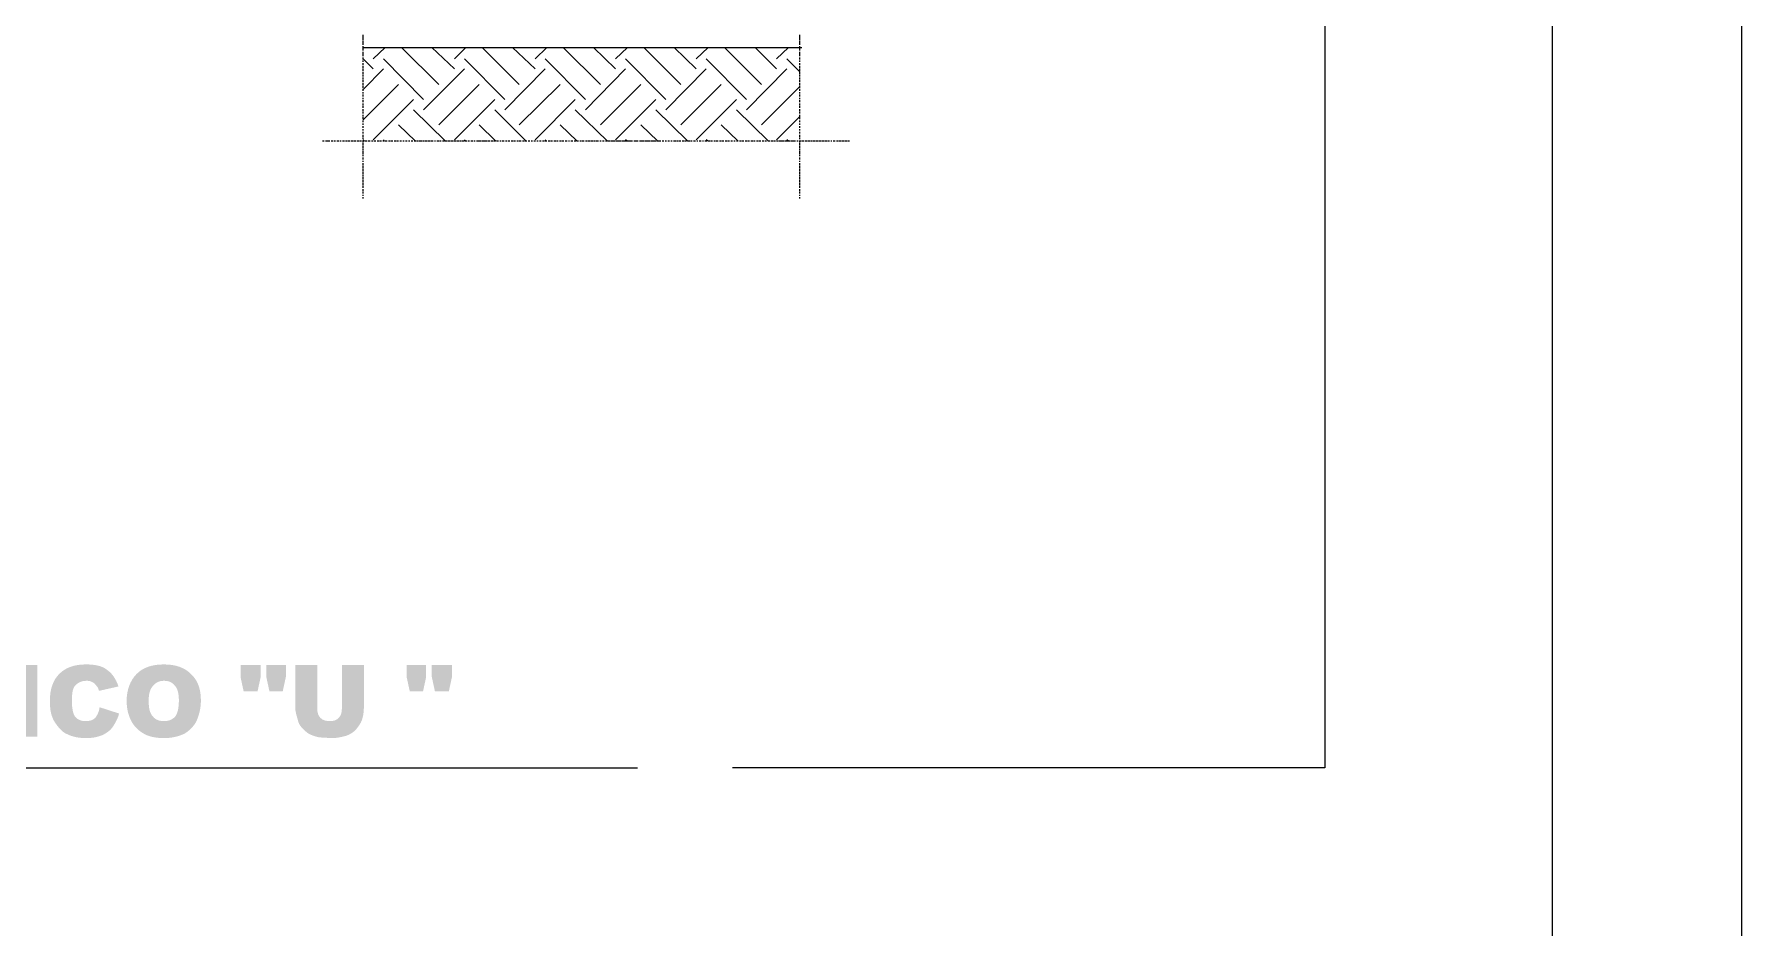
# Model space of a CAD drawing. Header units: millimetres. Extents: x 2928 to 3112, y 1220 to 1280.
# Drawn here: x 3103.07 to 3112.05, y 1268.02 to 1272.71 of the extents above; entities that cross this region are included whole.
import ezdxf
from ezdxf.xclip import XClip

# ---------------------------------------------------------------- set-up
doc = ezdxf.new("R2010")
doc.units = ezdxf.units.MM

# ---------------------------------------------------------------- blocks, each defined once
blk = doc.blocks.new('MF14B49E0')
at = {"color": 7, "linetype": 'Continuous', "lineweight": 9, "true_color": 0x000007}
blk.add_lwpolyline([(840.028, 593.451), (0, 593.451), (0, 0.232), (840.028, 0.232)], close=True, dxfattribs=at)

msp = doc.modelspace()

# ---------------------------------------------------------------- hatches: boundary and pattern name
at = {"true_color": 0x000007}
h = msp.add_hatch(color=7, dxfattribs=at)
edge = h.paths.add_edge_path()
edge.add_line((3099.00508, 1269.39681), (3099.17709, 1269.39681))
edge.add_spline(control_points=[(3099.17709, 1269.39681), (3099.21348, 1269.39681), (3099.23995, 1269.3902), (3099.25979, 1269.38027), (3099.25979, 1269.38027), (3099.27964, 1269.37366), (3099.29949, 1269.36043), (3099.31272, 1269.34058), (3099.31272, 1269.34058), (3099.32595, 1269.32404), (3099.33588, 1269.30419), (3099.34249, 1269.28104), (3099.34249, 1269.28104), (3099.34911, 1269.25788), (3099.35242, 1269.23472), (3099.35242, 1269.20826), (3099.35242, 1269.20826), (3099.35242, 1269.16856), (3099.3458, 1269.13879), (3099.33588, 1269.11564), (3099.33588, 1269.11564), (3099.32926, 1269.09248), (3099.31603, 1269.07594), (3099.29949, 1269.0594), (3099.29949, 1269.0594), (3099.28295, 1269.04617), (3099.26641, 1269.03624), (3099.24656, 1269.02963), (3099.24656, 1269.02963), (3099.22341, 1269.02301), (3099.20025, 1269.01971), (3099.17709, 1269.01971)], knot_values=[0, 0, 0, 0, 0.03125, 0.03125, 0.03125, 0.03125, 0.0625, 0.0625, 0.0625, 0.0625, 0.09375, 0.09375, 0.09375, 0.09375, 0.125, 0.125, 0.125, 0.125, 0.15625, 0.15625, 0.15625, 0.15625, 0.1875, 0.1875, 0.1875, 0.1875, 0.21875, 0.21875, 0.21875, 0.21875, 1, 1, 1, 1], degree=3, periodic=0)
edge.add_line((3099.17709, 1269.01971), (3099.00508, 1269.01971))
edge.add_line((3099.00508, 1269.01971), (3099.00508, 1269.39681))
edge = h.paths.add_edge_path()
edge.add_line((3099.12086, 1269.31081), (3099.12086, 1269.10571))
edge.add_line((3099.12086, 1269.10571), (3099.15063, 1269.10571))
edge.add_spline(control_points=[(3099.15063, 1269.10571), (3099.17379, 1269.10571), (3099.19033, 1269.10902), (3099.20356, 1269.11233), (3099.20356, 1269.11233), (3099.21348, 1269.11894), (3099.2201, 1269.12887), (3099.22671, 1269.1421), (3099.22671, 1269.1421), (3099.23333, 1269.15533), (3099.23333, 1269.17849), (3099.23333, 1269.20826), (3099.23333, 1269.20826), (3099.23333, 1269.24796), (3099.22671, 1269.27442), (3099.21679, 1269.28765), (3099.21679, 1269.28765), (3099.20356, 1269.30419), (3099.1804, 1269.31081), (3099.15063, 1269.31081)], knot_values=[0, 0, 0, 0, 0.05, 0.05, 0.05, 0.05, 0.1, 0.1, 0.1, 0.1, 0.15, 0.15, 0.15, 0.15, 0.2, 0.2, 0.2, 0.2, 1, 1, 1, 1], degree=3, periodic=0)
edge.add_line((3099.15063, 1269.31081), (3099.12086, 1269.31081))
h.paths.add_polyline_path([(3099.41196, 1269.39681), (3099.72291, 1269.39681), (3099.72291, 1269.31411), (3099.52774, 1269.31411), (3099.52774, 1269.25457), (3099.70637, 1269.25457), (3099.70637, 1269.17849), (3099.52774, 1269.17849), (3099.52774, 1269.10571), (3099.72622, 1269.10571), (3099.72622, 1269.01971), (3099.41196, 1269.01971)])
h.paths.add_polyline_path([(3099.76261, 1269.39681), (3100.11656, 1269.39681), (3100.11656, 1269.30419), (3099.99747, 1269.30419), (3099.99747, 1269.01971), (3099.88169, 1269.01971), (3099.88169, 1269.30419), (3099.76261, 1269.30419)])
h.paths.add_polyline_path([(3100.39774, 1269.08256), (3100.26542, 1269.08256), (3100.24888, 1269.01971), (3100.12979, 1269.01971), (3100.27203, 1269.39681), (3100.39774, 1269.39681), (3100.53667, 1269.01971), (3100.41759, 1269.01971)])
h.paths.add_polyline_path([(3100.37458, 1269.16195), (3100.33158, 1269.29758), (3100.29188, 1269.16195)])
h.paths.add_polyline_path([(3100.57637, 1269.39681), (3100.69215, 1269.39681), (3100.69215, 1269.11233), (3100.87078, 1269.11233), (3100.87078, 1269.01971), (3100.57637, 1269.01971)])
h.paths.add_polyline_path([(3100.92371, 1269.39681), (3101.03949, 1269.39681), (3101.03949, 1269.2645), (3101.16519, 1269.2645), (3101.16519, 1269.39681), (3101.28428, 1269.39681), (3101.28428, 1269.01971), (3101.16519, 1269.01971), (3101.16519, 1269.17187), (3101.03949, 1269.17187), (3101.03949, 1269.01971), (3100.92371, 1269.01971)])
h.paths.add_polyline_path([(3101.36036, 1269.39681), (3101.67131, 1269.39681), (3101.67131, 1269.31411), (3101.47614, 1269.31411), (3101.47614, 1269.25457), (3101.65477, 1269.25457), (3101.65477, 1269.17849), (3101.47614, 1269.17849), (3101.47614, 1269.10571), (3101.67462, 1269.10571), (3101.67462, 1269.01971), (3101.36036, 1269.01971)])
edge = h.paths.add_edge_path()
edge.add_line((3101.91279, 1269.39681), (3102.12781, 1269.39681))
edge.add_spline(control_points=[(3102.12781, 1269.39681), (3102.1642, 1269.39681), (3102.19397, 1269.38689), (3102.21051, 1269.36704), (3102.21051, 1269.36704), (3102.23036, 1269.3505), (3102.24028, 1269.32735), (3102.24028, 1269.30088), (3102.24028, 1269.30088), (3102.24028, 1269.28104), (3102.23366, 1269.26119), (3102.22043, 1269.24465), (3102.22043, 1269.24465), (3102.21051, 1269.23472), (3102.19728, 1269.2248), (3102.18074, 1269.22149), (3102.18074, 1269.22149), (3102.2072, 1269.21488), (3102.22705, 1269.20164), (3102.24028, 1269.1851), (3102.24028, 1269.1851), (3102.25351, 1269.17187), (3102.25682, 1269.15202), (3102.25682, 1269.12887), (3102.25682, 1269.12887), (3102.25682, 1269.10902), (3102.25351, 1269.08917), (3102.24359, 1269.07594), (3102.24359, 1269.07594), (3102.23697, 1269.0594), (3102.22374, 1269.04617), (3102.2072, 1269.03955), (3102.2072, 1269.03955), (3102.19728, 1269.03294), (3102.18405, 1269.02963), (3102.1642, 1269.02632), (3102.1642, 1269.02632), (3102.13773, 1269.02301), (3102.12119, 1269.01971), (3102.11127, 1269.01971)], knot_values=[0, 0, 0, 0, 0.025, 0.025, 0.025, 0.025, 0.05, 0.05, 0.05, 0.05, 0.075, 0.075, 0.075, 0.075, 0.1, 0.1, 0.1, 0.1, 0.125, 0.125, 0.125, 0.125, 0.15, 0.15, 0.15, 0.15, 0.175, 0.175, 0.175, 0.175, 0.2, 0.2, 0.2, 0.2, 0.225, 0.225, 0.225, 0.225, 1, 1, 1, 1], degree=3, periodic=0)
edge.add_line((3102.11127, 1269.01971), (3101.91279, 1269.01971))
edge.add_line((3101.91279, 1269.01971), (3101.91279, 1269.39681))
edge = h.paths.add_edge_path()
edge.add_line((3102.02857, 1269.24796), (3102.07819, 1269.24796))
edge.add_spline(control_points=[(3102.07819, 1269.24796), (3102.09804, 1269.24796), (3102.11127, 1269.25126), (3102.11789, 1269.25788), (3102.11789, 1269.25788), (3102.1245, 1269.2645), (3102.12781, 1269.27442), (3102.12781, 1269.28434), (3102.12781, 1269.28434), (3102.12781, 1269.29427), (3102.1245, 1269.30419), (3102.11789, 1269.31081), (3102.11789, 1269.31081), (3102.11127, 1269.31742), (3102.09804, 1269.32073), (3102.0815, 1269.32073)], knot_values=[0, 0, 0, 0, 0.0625, 0.0625, 0.0625, 0.0625, 0.125, 0.125, 0.125, 0.125, 0.1875, 0.1875, 0.1875, 0.1875, 1, 1, 1, 1], degree=3, periodic=0)
edge.add_line((3102.0815, 1269.32073), (3102.02857, 1269.32073))
edge.add_line((3102.02857, 1269.32073), (3102.02857, 1269.24796))
edge = h.paths.add_edge_path()
edge.add_line((3102.02857, 1269.1024), (3102.08811, 1269.1024))
edge.add_spline(control_points=[(3102.08811, 1269.1024), (3102.10796, 1269.1024), (3102.12119, 1269.10571), (3102.13112, 1269.11233), (3102.13112, 1269.11233), (3102.13773, 1269.11894), (3102.14104, 1269.12887), (3102.14104, 1269.13879), (3102.14104, 1269.13879), (3102.14104, 1269.15202), (3102.13773, 1269.15864), (3102.13112, 1269.16856), (3102.13112, 1269.16856), (3102.12119, 1269.17518), (3102.10796, 1269.17849), (3102.08811, 1269.17849)], knot_values=[0, 0, 0, 0, 0.0625, 0.0625, 0.0625, 0.0625, 0.125, 0.125, 0.125, 0.125, 0.1875, 0.1875, 0.1875, 0.1875, 1, 1, 1, 1], degree=3, periodic=0)
edge.add_line((3102.08811, 1269.17849), (3102.02857, 1269.17849))
edge.add_line((3102.02857, 1269.17849), (3102.02857, 1269.1024))
h.paths.add_polyline_path([(3102.54792, 1269.08256), (3102.41891, 1269.08256), (3102.39906, 1269.01971), (3102.27998, 1269.01971), (3102.42222, 1269.39681), (3102.54792, 1269.39681), (3102.69017, 1269.01971), (3102.56777, 1269.01971)])
h.paths.add_polyline_path([(3102.52477, 1269.16195), (3102.48507, 1269.29758), (3102.44207, 1269.16195)])
h.paths.add_polyline_path([(3102.72655, 1269.39681), (3102.83572, 1269.39681), (3102.97465, 1269.18841), (3102.97465, 1269.39681), (3103.08381, 1269.39681), (3103.08381, 1269.01971), (3102.97465, 1269.01971), (3102.83572, 1269.2248), (3102.83572, 1269.01971), (3102.72655, 1269.01971)])
edge = h.paths.add_edge_path()
edge.add_line((3103.4113, 1269.17518), (3103.51385, 1269.1421))
edge.add_spline(control_points=[(3103.51385, 1269.1421), (3103.50724, 1269.11564), (3103.494, 1269.09248), (3103.48077, 1269.07263), (3103.48077, 1269.07263), (3103.46754, 1269.05278), (3103.44769, 1269.03955), (3103.42784, 1269.02963), (3103.42784, 1269.02963), (3103.40469, 1269.01971), (3103.37822, 1269.01309), (3103.34184, 1269.01309), (3103.34184, 1269.01309), (3103.30214, 1269.01309), (3103.26906, 1269.01971), (3103.2426, 1269.03294), (3103.2426, 1269.03294), (3103.21613, 1269.04286), (3103.19629, 1269.06602), (3103.17644, 1269.09579), (3103.17644, 1269.09579), (3103.15659, 1269.12556), (3103.14997, 1269.16195), (3103.14997, 1269.20826), (3103.14997, 1269.20826), (3103.14997, 1269.27111), (3103.16651, 1269.31742), (3103.19959, 1269.3505), (3103.19959, 1269.3505), (3103.23267, 1269.38358), (3103.27899, 1269.40012), (3103.33853, 1269.40012), (3103.33853, 1269.40012), (3103.38484, 1269.40012), (3103.42123, 1269.39351), (3103.44769, 1269.37366), (3103.44769, 1269.37366), (3103.47746, 1269.35381), (3103.49731, 1269.32404), (3103.51054, 1269.28434)], knot_values=[0, 0, 0, 0, 0.025, 0.025, 0.025, 0.025, 0.05, 0.05, 0.05, 0.05, 0.075, 0.075, 0.075, 0.075, 0.1, 0.1, 0.1, 0.1, 0.125, 0.125, 0.125, 0.125, 0.15, 0.15, 0.15, 0.15, 0.175, 0.175, 0.175, 0.175, 0.2, 0.2, 0.2, 0.2, 0.225, 0.225, 0.225, 0.225, 1, 1, 1, 1], degree=3, periodic=0)
edge.add_line((3103.51054, 1269.28434), (3103.408, 1269.26119))
edge.add_spline(control_points=[(3103.408, 1269.26119), (3103.40469, 1269.27442), (3103.40138, 1269.28104), (3103.39476, 1269.28765), (3103.39476, 1269.28765), (3103.38815, 1269.29758), (3103.38153, 1269.30419), (3103.37161, 1269.3075), (3103.37161, 1269.3075), (3103.36168, 1269.31411), (3103.35176, 1269.31411), (3103.34184, 1269.31411), (3103.34184, 1269.31411), (3103.31537, 1269.31411), (3103.29553, 1269.30419), (3103.27899, 1269.28434), (3103.27899, 1269.28434), (3103.26906, 1269.2678), (3103.26575, 1269.24465), (3103.26575, 1269.20826), (3103.26575, 1269.20826), (3103.26575, 1269.16856), (3103.27237, 1269.13879), (3103.28229, 1269.12556), (3103.28229, 1269.12556), (3103.29553, 1269.10902), (3103.31537, 1269.1024), (3103.33522, 1269.1024), (3103.33522, 1269.1024), (3103.35838, 1269.1024), (3103.37492, 1269.10571), (3103.38815, 1269.11894), (3103.38815, 1269.11894), (3103.39807, 1269.13218), (3103.408, 1269.14872), (3103.4113, 1269.17518)], knot_values=[0, 0, 0, 0, 0.0277778, 0.0277778, 0.0277778, 0.0277778, 0.0555556, 0.0555556, 0.0555556, 0.0555556, 0.0833333, 0.0833333, 0.0833333, 0.0833333, 0.1111111, 0.1111111, 0.1111111, 0.1111111, 0.1388889, 0.1388889, 0.1388889, 0.1388889, 0.1666667, 0.1666667, 0.1666667, 0.1666667, 0.1944444, 0.1944444, 0.1944444, 0.1944444, 0.2222222, 0.2222222, 0.2222222, 0.2222222, 1, 1, 1, 1], degree=3, periodic=0)
edge = h.paths.add_edge_path()
edge.add_spline(control_points=[(3103.55355, 1269.20826), (3103.55355, 1269.2678), (3103.5734, 1269.31742), (3103.60648, 1269.3505), (3103.60648, 1269.3505), (3103.63955, 1269.38358), (3103.68587, 1269.40012), (3103.74872, 1269.40012), (3103.74872, 1269.40012), (3103.81157, 1269.40012), (3103.85788, 1269.38358), (3103.89096, 1269.3505), (3103.89096, 1269.3505), (3103.92735, 1269.31742), (3103.94389, 1269.27111), (3103.94389, 1269.21157), (3103.94389, 1269.21157), (3103.94389, 1269.16856), (3103.93396, 1269.13218), (3103.92073, 1269.1024), (3103.92073, 1269.1024), (3103.9075, 1269.07594), (3103.88435, 1269.05278), (3103.85788, 1269.03624), (3103.85788, 1269.03624), (3103.82811, 1269.02301), (3103.79503, 1269.01309), (3103.75203, 1269.01309), (3103.75203, 1269.01309), (3103.70902, 1269.01309), (3103.67594, 1269.01971), (3103.64948, 1269.03294), (3103.64948, 1269.03294), (3103.61971, 1269.04948), (3103.59655, 1269.06932), (3103.58001, 1269.0991), (3103.58001, 1269.0991), (3103.56347, 1269.12887), (3103.55355, 1269.16526), (3103.55355, 1269.20826)], knot_values=[0, 0, 0, 0, 0.025, 0.025, 0.025, 0.025, 0.05, 0.05, 0.05, 0.05, 0.075, 0.075, 0.075, 0.075, 0.1, 0.1, 0.1, 0.1, 0.125, 0.125, 0.125, 0.125, 0.15, 0.15, 0.15, 0.15, 0.175, 0.175, 0.175, 0.175, 0.2, 0.2, 0.2, 0.2, 0.225, 0.225, 0.225, 0.225, 1, 1, 1, 1], degree=3, periodic=0)
edge = h.paths.add_edge_path()
edge.add_spline(control_points=[(3103.66933, 1269.20826), (3103.66933, 1269.16856), (3103.67594, 1269.1421), (3103.69248, 1269.12556), (3103.69248, 1269.12556), (3103.70571, 1269.10902), (3103.72556, 1269.1024), (3103.74872, 1269.1024), (3103.74872, 1269.1024), (3103.77518, 1269.1024), (3103.79172, 1269.10902), (3103.80826, 1269.12556), (3103.80826, 1269.12556), (3103.82149, 1269.1421), (3103.82811, 1269.17187), (3103.82811, 1269.21157), (3103.82811, 1269.21157), (3103.82811, 1269.24796), (3103.82149, 1269.27442), (3103.80495, 1269.29096), (3103.80495, 1269.29096), (3103.79172, 1269.3075), (3103.77187, 1269.31411), (3103.74872, 1269.31411), (3103.74872, 1269.31411), (3103.72556, 1269.31411), (3103.70571, 1269.30419), (3103.69248, 1269.28765), (3103.69248, 1269.28765), (3103.67594, 1269.27111), (3103.66933, 1269.24465), (3103.66933, 1269.20826)], knot_values=[0, 0, 0, 0, 0.03125, 0.03125, 0.03125, 0.03125, 0.0625, 0.0625, 0.0625, 0.0625, 0.09375, 0.09375, 0.09375, 0.09375, 0.125, 0.125, 0.125, 0.125, 0.15625, 0.15625, 0.15625, 0.15625, 0.1875, 0.1875, 0.1875, 0.1875, 0.21875, 0.21875, 0.21875, 0.21875, 1, 1, 1, 1], degree=3, periodic=0)
h.paths.add_polyline_path([(3104.15229, 1269.39681), (3104.25815, 1269.39681), (3104.25815, 1269.33396), (3104.24161, 1269.25788), (3104.16883, 1269.25788), (3104.15229, 1269.33396)])
h.paths.add_polyline_path([(3104.28792, 1269.39681), (3104.39047, 1269.39681), (3104.39047, 1269.33396), (3104.37393, 1269.25788), (3104.30446, 1269.25788), (3104.28792, 1269.33396)])
edge = h.paths.add_edge_path()
edge.add_line((3104.68488, 1269.39681), (3104.80065, 1269.39681))
edge.add_line((3104.80065, 1269.39681), (3104.80065, 1269.17187))
edge.add_spline(control_points=[(3104.80065, 1269.17187), (3104.80065, 1269.14872), (3104.79735, 1269.12887), (3104.79073, 1269.10902), (3104.79073, 1269.10902), (3104.78411, 1269.08917), (3104.77088, 1269.07263), (3104.75765, 1269.05609), (3104.75765, 1269.05609), (3104.74442, 1269.04286), (3104.72788, 1269.03294), (3104.71134, 1269.02632), (3104.71134, 1269.02632), (3104.68818, 1269.01971), (3104.66172, 1269.01309), (3104.63195, 1269.01309), (3104.63195, 1269.01309), (3104.6121, 1269.01309), (3104.59225, 1269.0164), (3104.5691, 1269.0164), (3104.5691, 1269.0164), (3104.54925, 1269.01971), (3104.53271, 1269.02632), (3104.51617, 1269.03294), (3104.51617, 1269.03294), (3104.50294, 1269.03955), (3104.4897, 1269.05278), (3104.47647, 1269.06602), (3104.47647, 1269.06602), (3104.46324, 1269.07925), (3104.45663, 1269.09248), (3104.45332, 1269.10902), (3104.45332, 1269.10902), (3104.4467, 1269.13218), (3104.44009, 1269.15202), (3104.44009, 1269.17187)], knot_values=[0, 0, 0, 0, 0.0277778, 0.0277778, 0.0277778, 0.0277778, 0.0555556, 0.0555556, 0.0555556, 0.0555556, 0.0833333, 0.0833333, 0.0833333, 0.0833333, 0.1111111, 0.1111111, 0.1111111, 0.1111111, 0.1388889, 0.1388889, 0.1388889, 0.1388889, 0.1666667, 0.1666667, 0.1666667, 0.1666667, 0.1944444, 0.1944444, 0.1944444, 0.1944444, 0.2222222, 0.2222222, 0.2222222, 0.2222222, 1, 1, 1, 1], degree=3, periodic=0)
edge.add_line((3104.44009, 1269.17187), (3104.44009, 1269.39681))
edge.add_line((3104.44009, 1269.39681), (3104.55586, 1269.39681))
edge.add_line((3104.55586, 1269.39681), (3104.55586, 1269.16526))
edge.add_spline(control_points=[(3104.55586, 1269.16526), (3104.55586, 1269.14541), (3104.56248, 1269.12887), (3104.5724, 1269.11894), (3104.5724, 1269.11894), (3104.58564, 1269.10571), (3104.60218, 1269.1024), (3104.62202, 1269.1024), (3104.62202, 1269.1024), (3104.64187, 1269.1024), (3104.6551, 1269.10571), (3104.66834, 1269.11894), (3104.66834, 1269.11894), (3104.67826, 1269.12887), (3104.68488, 1269.14541), (3104.68488, 1269.16526)], knot_values=[0, 0, 0, 0, 0.0625, 0.0625, 0.0625, 0.0625, 0.125, 0.125, 0.125, 0.125, 0.1875, 0.1875, 0.1875, 0.1875, 1, 1, 1, 1], degree=3, periodic=0)
edge.add_line((3104.68488, 1269.16526), (3104.68488, 1269.39681))
h.paths.add_polyline_path([(3105.0256, 1269.39681), (3105.12814, 1269.39681), (3105.12814, 1269.33396), (3105.1116, 1269.25788), (3105.04214, 1269.25788), (3105.0256, 1269.33396)])
h.paths.add_polyline_path([(3105.15792, 1269.39681), (3105.26377, 1269.39681), (3105.26377, 1269.33396), (3105.24723, 1269.25788), (3105.17446, 1269.25788), (3105.15792, 1269.33396)])

# ---------------------------------------------------------------- linework, layer by layer
at = {"color": 7, "linetype": 'Continuous', "lineweight": 9, "true_color": 0x000007}
msp.add_lwpolyline([(3111.04942, 1279.22812), (3030.52665, 1279.22812), (3030.52665, 1221.89096), (3111.04942, 1221.89096)], close=True, dxfattribs=at)
for points in [[(3096.2363, 1268.85761), (3095.09836, 1268.85761), (3095.09836, 1278.52352), (3109.85194, 1278.52352), (3109.85194, 1268.85761), (3106.73913, 1268.85761)], [(3104.79735, 1272.64194), (3107.10301, 1272.64194), (3107.10301, 1272.64194)], [(3098.6809, 1268.85761), (3106.23962, 1268.85761), (3106.23962, 1268.85761)]]:
    msp.add_lwpolyline(points, dxfattribs=at)
at = {"color": 252, "linetype": 'Continuous', "lineweight": 5, "true_color": 0x989898}
for points in [[(3104.79735, 1272.69818), (3104.79735, 1272.7081), (3104.79735, 1272.7081)], [(3107.09308, 1272.69818), (3107.09308, 1272.7081), (3107.09308, 1272.7081)], [(3104.79735, 1272.68164), (3104.79735, 1272.69487), (3104.79735, 1272.69487)], [(3104.79735, 1272.6684), (3104.79735, 1272.67833), (3104.79735, 1272.67833)], [(3104.79735, 1272.65517), (3104.79735, 1272.6651), (3104.79735, 1272.6651)], [(3104.79735, 1272.63863), (3104.79735, 1272.64856), (3104.79735, 1272.64856)], [(3104.79735, 1272.6254), (3104.79735, 1272.63532), (3104.79735, 1272.63532)], [(3104.79735, 1272.60886), (3104.79735, 1272.61878), (3104.79735, 1272.61878)], [(3107.09308, 1272.68164), (3107.09308, 1272.69487), (3107.09308, 1272.69487)], [(3107.09308, 1272.6684), (3107.09308, 1272.67833), (3107.09308, 1272.67833)], [(3107.09308, 1272.65517), (3107.09308, 1272.6651), (3107.09308, 1272.6651)], [(3107.09308, 1272.63863), (3107.09308, 1272.64856), (3107.09308, 1272.64856)], [(3107.09308, 1272.6254), (3107.09308, 1272.63532), (3107.09308, 1272.63532)], [(3107.09308, 1272.60886), (3107.09308, 1272.61878), (3107.09308, 1272.61878)], [(3104.79735, 1272.59563), (3104.79735, 1272.60555), (3104.79735, 1272.60555)], [(3104.79735, 1272.57909), (3104.79735, 1272.58901), (3104.79735, 1272.58901)], [(3104.79735, 1272.56586), (3104.79735, 1272.57247), (3104.79735, 1272.57247)], [(3104.79735, 1272.54932), (3104.79735, 1272.55924), (3104.79735, 1272.55924)], [(3104.79735, 1272.53278), (3104.79735, 1272.5427), (3104.79735, 1272.5427)], [(3104.79735, 1272.51954), (3104.79735, 1272.52947), (3104.79735, 1272.52947)], [(3107.09308, 1272.59563), (3107.09308, 1272.60555), (3107.09308, 1272.60555)], [(3107.09308, 1272.57909), (3107.09308, 1272.58901), (3107.09308, 1272.58901)], [(3107.09308, 1272.56586), (3107.09308, 1272.57247), (3107.09308, 1272.57247)], [(3107.09308, 1272.54932), (3107.09308, 1272.55924), (3107.09308, 1272.55924)], [(3107.09308, 1272.53278), (3107.09308, 1272.5427), (3107.09308, 1272.5427)], [(3107.09308, 1272.51954), (3107.09308, 1272.52947), (3107.09308, 1272.52947)], [(3104.79735, 1272.503), (3104.79735, 1272.51293), (3104.79735, 1272.51293)], [(3104.79735, 1272.48977), (3104.79735, 1272.4997), (3104.79735, 1272.4997)], [(3104.79735, 1272.47323), (3104.79735, 1272.48316), (3104.79735, 1272.48316)], [(3104.79735, 1272.46), (3104.79735, 1272.46992), (3104.79735, 1272.46992)], [(3104.79735, 1272.44346), (3104.79735, 1272.45338), (3104.79735, 1272.45338)], [(3104.79735, 1272.43023), (3104.79735, 1272.44015), (3104.79735, 1272.44015)], [(3107.09308, 1272.503), (3107.09308, 1272.51293), (3107.09308, 1272.51293)], [(3107.09308, 1272.48977), (3107.09308, 1272.4997), (3107.09308, 1272.4997)], [(3107.09308, 1272.47323), (3107.09308, 1272.48316), (3107.09308, 1272.48316)], [(3107.09308, 1272.46), (3107.09308, 1272.46992), (3107.09308, 1272.46992)], [(3107.09308, 1272.44346), (3107.09308, 1272.45338), (3107.09308, 1272.45338)], [(3107.09308, 1272.43023), (3107.09308, 1272.44015), (3107.09308, 1272.44015)], [(3104.79735, 1272.41369), (3104.79735, 1272.42361), (3104.79735, 1272.42361)], [(3104.79735, 1272.40046), (3104.79735, 1272.40707), (3104.79735, 1272.40707)], [(3104.79735, 1272.38392), (3104.79735, 1272.39384), (3104.79735, 1272.39384)], [(3104.79735, 1272.37069), (3104.79735, 1272.3773), (3104.79735, 1272.3773)], [(3104.79735, 1272.35415), (3104.79735, 1272.36407), (3104.79735, 1272.36407)], [(3104.79735, 1272.33761), (3104.79735, 1272.34753), (3104.79735, 1272.34753)], [(3107.09308, 1272.41369), (3107.09308, 1272.42361), (3107.09308, 1272.42361)], [(3107.09308, 1272.40046), (3107.09308, 1272.40707), (3107.09308, 1272.40707)], [(3107.09308, 1272.38392), (3107.09308, 1272.39384), (3107.09308, 1272.39384)], [(3107.09308, 1272.37069), (3107.09308, 1272.3773), (3107.09308, 1272.3773)], [(3107.09308, 1272.35415), (3107.09308, 1272.36407), (3107.09308, 1272.36407)], [(3107.09308, 1272.33761), (3107.09308, 1272.34753), (3107.09308, 1272.34753)], [(3104.79735, 1272.32437), (3104.79735, 1272.3343), (3104.79735, 1272.3343)], [(3104.79735, 1272.30783), (3104.79735, 1272.31776), (3104.79735, 1272.31776)], [(3104.79735, 1272.2946), (3104.79735, 1272.30453), (3104.79735, 1272.30453)], [(3104.79735, 1272.27806), (3104.79735, 1272.28799), (3104.79735, 1272.28799)], [(3104.79735, 1272.26483), (3104.79735, 1272.27475), (3104.79735, 1272.27475)], [(3104.79735, 1272.24829), (3104.79735, 1272.25821), (3104.79735, 1272.25821)], [(3107.09308, 1272.32437), (3107.09308, 1272.3343), (3107.09308, 1272.3343)], [(3107.09308, 1272.30783), (3107.09308, 1272.31776), (3107.09308, 1272.31776)], [(3107.09308, 1272.2946), (3107.09308, 1272.30453), (3107.09308, 1272.30453)], [(3107.09308, 1272.27806), (3107.09308, 1272.28799), (3107.09308, 1272.28799)], [(3107.09308, 1272.26483), (3107.09308, 1272.27475), (3107.09308, 1272.27475)], [(3107.09308, 1272.24829), (3107.09308, 1272.25821), (3107.09308, 1272.25821)], [(3104.79735, 1272.23506), (3104.79735, 1272.24167), (3104.79735, 1272.24167)], [(3104.79735, 1272.21852), (3104.79735, 1272.22844), (3104.79735, 1272.22844)], [(3104.79735, 1272.20529), (3104.79735, 1272.2119), (3104.79735, 1272.2119)], [(3104.79735, 1272.18875), (3104.79735, 1272.19867), (3104.79735, 1272.19867)], [(3104.79735, 1272.17221), (3104.79735, 1272.18213), (3104.79735, 1272.18213)], [(3104.79735, 1272.15897), (3104.79735, 1272.1689), (3104.79735, 1272.1689)], [(3107.09308, 1272.23506), (3107.09308, 1272.24167), (3107.09308, 1272.24167)], [(3107.09308, 1272.21852), (3107.09308, 1272.22844), (3107.09308, 1272.22844)], [(3107.09308, 1272.20529), (3107.09308, 1272.2119), (3107.09308, 1272.2119)], [(3107.09308, 1272.18875), (3107.09308, 1272.19867), (3107.09308, 1272.19867)], [(3107.09308, 1272.17221), (3107.09308, 1272.18213), (3107.09308, 1272.18213)], [(3107.09308, 1272.15897), (3107.09308, 1272.1689), (3107.09308, 1272.1689)], [(3104.59225, 1272.14905), (3104.58233, 1272.14905), (3104.58233, 1272.14905)], [(3104.60879, 1272.14905), (3104.59887, 1272.14905), (3104.59887, 1272.14905)], [(3104.62202, 1272.14905), (3104.6121, 1272.14905), (3104.6121, 1272.14905)], [(3104.63856, 1272.14905), (3104.62864, 1272.14905), (3104.62864, 1272.14905)], [(3104.6518, 1272.14905), (3104.64518, 1272.14905), (3104.64518, 1272.14905)], [(3104.66834, 1272.14905), (3104.65841, 1272.14905), (3104.65841, 1272.14905)], [(3104.68157, 1272.14905), (3104.67495, 1272.14905), (3104.67495, 1272.14905)], [(3104.69811, 1272.14905), (3104.68818, 1272.14905), (3104.68818, 1272.14905)], [(3104.71465, 1272.14905), (3104.70472, 1272.14905), (3104.70472, 1272.14905)], [(3104.72788, 1272.14905), (3104.71796, 1272.14905), (3104.71796, 1272.14905)], [(3104.74442, 1272.14905), (3104.7345, 1272.14905), (3104.7345, 1272.14905)], [(3104.75765, 1272.14905), (3104.74773, 1272.14905), (3104.74773, 1272.14905)], [(3104.77419, 1272.14905), (3104.76427, 1272.14905), (3104.76427, 1272.14905)], [(3104.78742, 1272.14905), (3104.7775, 1272.14905), (3104.7775, 1272.14905)], [(3104.80396, 1272.14905), (3104.79404, 1272.14905), (3104.79404, 1272.14905)], [(3104.79735, 1272.14244), (3104.79735, 1272.15236), (3104.79735, 1272.15236)], [(3104.79735, 1272.1292), (3104.79735, 1272.13913), (3104.79735, 1272.13913)], [(3104.79735, 1272.11266), (3104.79735, 1272.1259), (3104.79735, 1272.1259)], [(3104.79735, 1272.09943), (3104.79735, 1272.10936), (3104.79735, 1272.10936)], [(3104.79735, 1272.08289), (3104.79735, 1272.09612), (3104.79735, 1272.09612)], [(3104.79735, 1272.06966), (3104.79735, 1272.07958), (3104.79735, 1272.07958)], [(3104.81719, 1272.14905), (3104.80727, 1272.14905), (3104.80727, 1272.14905)], [(3104.83373, 1272.14905), (3104.82381, 1272.14905), (3104.82381, 1272.14905)], [(3104.84697, 1272.14905), (3104.84035, 1272.14905), (3104.84035, 1272.14905)], [(3104.86351, 1272.14905), (3104.85358, 1272.14905), (3104.85358, 1272.14905)], [(3104.88005, 1272.14905), (3104.87012, 1272.14905), (3104.87012, 1272.14905)], [(3104.89328, 1272.14905), (3104.88335, 1272.14905), (3104.88335, 1272.14905)], [(3104.90982, 1272.14905), (3104.89989, 1272.14905), (3104.89989, 1272.14905)], [(3104.92305, 1272.14905), (3104.91313, 1272.14905), (3104.91313, 1272.14905)], [(3104.93959, 1272.14905), (3104.92967, 1272.14905), (3104.92967, 1272.14905)], [(3104.95282, 1272.14905), (3104.9429, 1272.14905), (3104.9429, 1272.14905)], [(3104.96936, 1272.14905), (3104.95944, 1272.14905), (3104.95944, 1272.14905)], [(3104.98259, 1272.14905), (3104.97267, 1272.14905), (3104.97267, 1272.14905)], [(3104.99913, 1272.14905), (3104.98921, 1272.14905), (3104.98921, 1272.14905)], [(3105.01237, 1272.14905), (3105.00575, 1272.14905), (3105.00575, 1272.14905)], [(3105.02891, 1272.14905), (3105.01898, 1272.14905), (3105.01898, 1272.14905)], [(3105.04214, 1272.14905), (3105.03552, 1272.14905), (3105.03552, 1272.14905)], [(3105.05868, 1272.14905), (3105.04875, 1272.14905), (3105.04875, 1272.14905)], [(3105.07522, 1272.14905), (3105.06529, 1272.14905), (3105.06529, 1272.14905)], [(3105.08845, 1272.14905), (3105.07852, 1272.14905), (3105.07852, 1272.14905)], [(3105.10499, 1272.14905), (3105.09176, 1272.14905), (3105.09176, 1272.14905)], [(3105.11822, 1272.14905), (3105.1083, 1272.14905), (3105.1083, 1272.14905)], [(3105.13476, 1272.14905), (3105.12153, 1272.14905), (3105.12153, 1272.14905)], [(3105.14799, 1272.14905), (3105.13807, 1272.14905), (3105.13807, 1272.14905)], [(3105.16453, 1272.14905), (3105.1513, 1272.14905), (3105.1513, 1272.14905)], [(3105.17776, 1272.14905), (3105.17115, 1272.14905), (3105.17115, 1272.14905)], [(3105.1943, 1272.14905), (3105.18438, 1272.14905), (3105.18438, 1272.14905)], [(3105.20754, 1272.14905), (3105.19761, 1272.14905), (3105.19761, 1272.14905)], [(3105.22408, 1272.14905), (3105.21415, 1272.14905), (3105.21415, 1272.14905)], [(3105.24062, 1272.14905), (3105.22738, 1272.14905), (3105.22738, 1272.14905)], [(3105.25385, 1272.14905), (3105.24392, 1272.14905), (3105.24392, 1272.14905)], [(3105.27039, 1272.14905), (3105.25716, 1272.14905), (3105.25716, 1272.14905)], [(3105.28362, 1272.14905), (3105.2737, 1272.14905), (3105.2737, 1272.14905)], [(3105.30016, 1272.14905), (3105.28693, 1272.14905), (3105.28693, 1272.14905)], [(3105.31339, 1272.14905), (3105.30347, 1272.14905), (3105.30347, 1272.14905)], [(3105.32993, 1272.14905), (3105.3167, 1272.14905), (3105.3167, 1272.14905)], [(3105.34316, 1272.14905), (3105.33324, 1272.14905), (3105.33324, 1272.14905)], [(3105.35639, 1272.14905), (3105.34978, 1272.14905), (3105.34978, 1272.14905)], [(3105.37293, 1272.14905), (3105.36301, 1272.14905), (3105.36301, 1272.14905)], [(3105.38617, 1272.14905), (3105.37955, 1272.14905), (3105.37955, 1272.14905)], [(3105.40601, 1272.14905), (3105.39278, 1272.14905), (3105.39278, 1272.14905)], [(3105.41925, 1272.14905), (3105.40932, 1272.14905), (3105.40932, 1272.14905)], [(3105.43579, 1272.14905), (3105.42255, 1272.14905), (3105.42255, 1272.14905)], [(3105.44902, 1272.14905), (3105.43909, 1272.14905), (3105.43909, 1272.14905)], [(3105.46225, 1272.14905), (3105.45233, 1272.14905), (3105.45233, 1272.14905)], [(3105.47879, 1272.14905), (3105.46887, 1272.14905), (3105.46887, 1272.14905)], [(3105.49202, 1272.14905), (3105.4821, 1272.14905), (3105.4821, 1272.14905)], [(3105.50856, 1272.14905), (3105.49864, 1272.14905), (3105.49864, 1272.14905)], [(3105.52179, 1272.14905), (3105.51518, 1272.14905), (3105.51518, 1272.14905)], [(3105.53833, 1272.14905), (3105.52841, 1272.14905), (3105.52841, 1272.14905)], [(3105.55157, 1272.14905), (3105.54495, 1272.14905), (3105.54495, 1272.14905)], [(3105.56811, 1272.14905), (3105.55818, 1272.14905), (3105.55818, 1272.14905)], [(3105.58465, 1272.14905), (3105.57472, 1272.14905), (3105.57472, 1272.14905)], [(3105.59788, 1272.14905), (3105.58795, 1272.14905), (3105.58795, 1272.14905)], [(3105.61442, 1272.14905), (3105.60449, 1272.14905), (3105.60449, 1272.14905)], [(3105.62765, 1272.14905), (3105.61772, 1272.14905), (3105.61772, 1272.14905)], [(3105.64419, 1272.14905), (3105.63426, 1272.14905), (3105.63426, 1272.14905)], [(3105.65742, 1272.14905), (3105.6475, 1272.14905), (3105.6475, 1272.14905)], [(3105.67396, 1272.14905), (3105.66404, 1272.14905), (3105.66404, 1272.14905)], [(3105.68719, 1272.14905), (3105.68058, 1272.14905), (3105.68058, 1272.14905)], [(3105.70373, 1272.14905), (3105.69381, 1272.14905), (3105.69381, 1272.14905)], [(3105.71696, 1272.14905), (3105.71035, 1272.14905), (3105.71035, 1272.14905)], [(3105.7335, 1272.14905), (3105.72358, 1272.14905), (3105.72358, 1272.14905)], [(3105.75004, 1272.14905), (3105.74012, 1272.14905), (3105.74012, 1272.14905)], [(3105.76328, 1272.14905), (3105.75335, 1272.14905), (3105.75335, 1272.14905)], [(3105.77982, 1272.14905), (3105.76989, 1272.14905), (3105.76989, 1272.14905)], [(3105.79305, 1272.14905), (3105.78312, 1272.14905), (3105.78312, 1272.14905)], [(3105.80959, 1272.14905), (3105.79966, 1272.14905), (3105.79966, 1272.14905)], [(3105.82282, 1272.14905), (3105.8129, 1272.14905), (3105.8129, 1272.14905)], [(3105.83936, 1272.14905), (3105.82944, 1272.14905), (3105.82944, 1272.14905)], [(3105.85259, 1272.14905), (3105.84267, 1272.14905), (3105.84267, 1272.14905)], [(3105.86913, 1272.14905), (3105.85921, 1272.14905), (3105.85921, 1272.14905)], [(3105.88236, 1272.14905), (3105.87575, 1272.14905), (3105.87575, 1272.14905)], [(3105.8989, 1272.14905), (3105.88898, 1272.14905), (3105.88898, 1272.14905)], [(3105.91544, 1272.14905), (3105.90552, 1272.14905), (3105.90552, 1272.14905)], [(3105.92867, 1272.14905), (3105.91875, 1272.14905), (3105.91875, 1272.14905)], [(3105.94521, 1272.14905), (3105.93529, 1272.14905), (3105.93529, 1272.14905)], [(3105.95845, 1272.14905), (3105.94852, 1272.14905), (3105.94852, 1272.14905)], [(3105.97499, 1272.14905), (3105.96506, 1272.14905), (3105.96506, 1272.14905)], [(3105.98822, 1272.14905), (3105.97829, 1272.14905), (3105.97829, 1272.14905)], [(3106.00476, 1272.14905), (3105.99153, 1272.14905), (3105.99153, 1272.14905)], [(3106.01799, 1272.14905), (3106.00807, 1272.14905), (3106.00807, 1272.14905)], [(3106.03453, 1272.14905), (3106.0213, 1272.14905), (3106.0213, 1272.14905)], [(3106.04776, 1272.14905), (3106.04115, 1272.14905), (3106.04115, 1272.14905)], [(3106.0643, 1272.14905), (3106.05438, 1272.14905), (3106.05438, 1272.14905)], [(3106.07753, 1272.14905), (3106.07092, 1272.14905), (3106.07092, 1272.14905)], [(3106.09407, 1272.14905), (3106.08415, 1272.14905), (3106.08415, 1272.14905)], [(3106.11061, 1272.14905), (3106.09738, 1272.14905), (3106.09738, 1272.14905)], [(3106.12385, 1272.14905), (3106.11392, 1272.14905), (3106.11392, 1272.14905)], [(3106.14039, 1272.14905), (3106.12715, 1272.14905), (3106.12715, 1272.14905)], [(3106.15362, 1272.14905), (3106.14369, 1272.14905), (3106.14369, 1272.14905)], [(3106.17016, 1272.14905), (3106.15693, 1272.14905), (3106.15693, 1272.14905)], [(3106.18339, 1272.14905), (3106.17346, 1272.14905), (3106.17346, 1272.14905)], [(3106.19993, 1272.14905), (3106.1867, 1272.14905), (3106.1867, 1272.14905)], [(3106.21316, 1272.14905), (3106.20324, 1272.14905), (3106.20324, 1272.14905)], [(3106.2297, 1272.14905), (3106.21978, 1272.14905), (3106.21978, 1272.14905)], [(3106.24293, 1272.14905), (3106.23301, 1272.14905), (3106.23301, 1272.14905)], [(3106.25947, 1272.14905), (3106.24955, 1272.14905), (3106.24955, 1272.14905)], [(3106.27601, 1272.14905), (3106.26278, 1272.14905), (3106.26278, 1272.14905)], [(3106.28924, 1272.14905), (3106.27932, 1272.14905), (3106.27932, 1272.14905)], [(3106.30578, 1272.14905), (3106.29255, 1272.14905), (3106.29255, 1272.14905)], [(3106.31902, 1272.14905), (3106.30909, 1272.14905), (3106.30909, 1272.14905)], [(3106.33556, 1272.14905), (3106.32232, 1272.14905), (3106.32232, 1272.14905)], [(3106.34879, 1272.14905), (3106.33886, 1272.14905), (3106.33886, 1272.14905)], [(3106.36202, 1272.14905), (3106.3521, 1272.14905), (3106.3521, 1272.14905)], [(3106.37856, 1272.14905), (3106.36864, 1272.14905), (3106.36864, 1272.14905)], [(3106.39179, 1272.14905), (3106.38518, 1272.14905), (3106.38518, 1272.14905)], [(3106.40833, 1272.14905), (3106.39841, 1272.14905), (3106.39841, 1272.14905)], [(3106.42156, 1272.14905), (3106.41495, 1272.14905), (3106.41495, 1272.14905)], [(3106.44141, 1272.14905), (3106.42818, 1272.14905), (3106.42818, 1272.14905)], [(3106.45464, 1272.14905), (3106.44472, 1272.14905), (3106.44472, 1272.14905)], [(3106.46787, 1272.14905), (3106.45795, 1272.14905), (3106.45795, 1272.14905)], [(3106.48441, 1272.14905), (3106.47449, 1272.14905), (3106.47449, 1272.14905)], [(3106.49765, 1272.14905), (3106.48772, 1272.14905), (3106.48772, 1272.14905)], [(3106.51419, 1272.14905), (3106.50426, 1272.14905), (3106.50426, 1272.14905)], [(3106.52742, 1272.14905), (3106.51749, 1272.14905), (3106.51749, 1272.14905)], [(3106.54396, 1272.14905), (3106.53403, 1272.14905), (3106.53403, 1272.14905)], [(3106.55719, 1272.14905), (3106.55057, 1272.14905), (3106.55057, 1272.14905)], [(3106.57373, 1272.14905), (3106.56381, 1272.14905), (3106.56381, 1272.14905)], [(3106.58696, 1272.14905), (3106.58035, 1272.14905), (3106.58035, 1272.14905)], [(3106.6035, 1272.14905), (3106.59358, 1272.14905), (3106.59358, 1272.14905)], [(3106.62004, 1272.14905), (3106.61012, 1272.14905), (3106.61012, 1272.14905)], [(3106.63327, 1272.14905), (3106.62335, 1272.14905), (3106.62335, 1272.14905)], [(3106.64981, 1272.14905), (3106.63989, 1272.14905), (3106.63989, 1272.14905)], [(3106.66305, 1272.14905), (3106.65312, 1272.14905), (3106.65312, 1272.14905)], [(3106.67959, 1272.14905), (3106.66966, 1272.14905), (3106.66966, 1272.14905)], [(3106.69282, 1272.14905), (3106.68289, 1272.14905), (3106.68289, 1272.14905)], [(3106.70936, 1272.14905), (3106.69943, 1272.14905), (3106.69943, 1272.14905)], [(3106.72259, 1272.14905), (3106.71267, 1272.14905), (3106.71267, 1272.14905)], [(3106.73913, 1272.14905), (3106.72921, 1272.14905), (3106.72921, 1272.14905)], [(3106.75236, 1272.14905), (3106.74574, 1272.14905), (3106.74574, 1272.14905)], [(3106.7689, 1272.14905), (3106.75898, 1272.14905), (3106.75898, 1272.14905)], [(3106.78544, 1272.14905), (3106.77552, 1272.14905), (3106.77552, 1272.14905)], [(3106.79867, 1272.14905), (3106.78875, 1272.14905), (3106.78875, 1272.14905)], [(3106.81521, 1272.14905), (3106.80529, 1272.14905), (3106.80529, 1272.14905)], [(3106.82844, 1272.14905), (3106.81852, 1272.14905), (3106.81852, 1272.14905)], [(3106.84498, 1272.14905), (3106.83506, 1272.14905), (3106.83506, 1272.14905)], [(3106.85822, 1272.14905), (3106.84829, 1272.14905), (3106.84829, 1272.14905)], [(3106.87476, 1272.14905), (3106.86483, 1272.14905), (3106.86483, 1272.14905)], [(3106.88799, 1272.14905), (3106.87806, 1272.14905), (3106.87806, 1272.14905)], [(3106.90453, 1272.14905), (3106.8946, 1272.14905), (3106.8946, 1272.14905)], [(3106.91776, 1272.14905), (3106.91114, 1272.14905), (3106.91114, 1272.14905)], [(3106.9343, 1272.14905), (3106.92438, 1272.14905), (3106.92438, 1272.14905)], [(3106.95084, 1272.14905), (3106.94092, 1272.14905), (3106.94092, 1272.14905)], [(3106.96407, 1272.14905), (3106.95415, 1272.14905), (3106.95415, 1272.14905)], [(3106.98061, 1272.14905), (3106.97069, 1272.14905), (3106.97069, 1272.14905)], [(3106.99384, 1272.14905), (3106.98392, 1272.14905), (3106.98392, 1272.14905)], [(3107.01038, 1272.14905), (3106.99715, 1272.14905), (3106.99715, 1272.14905)], [(3107.02361, 1272.14905), (3107.01369, 1272.14905), (3107.01369, 1272.14905)], [(3107.04015, 1272.14905), (3107.02692, 1272.14905), (3107.02692, 1272.14905)], [(3107.05339, 1272.14905), (3107.04346, 1272.14905), (3107.04346, 1272.14905)], [(3107.06993, 1272.14905), (3107.05669, 1272.14905), (3107.05669, 1272.14905)], [(3107.08316, 1272.14905), (3107.07654, 1272.14905), (3107.07654, 1272.14905)], [(3107.0997, 1272.14905), (3107.08977, 1272.14905), (3107.08977, 1272.14905)], [(3107.09308, 1272.14244), (3107.09308, 1272.15236), (3107.09308, 1272.15236)], [(3107.09308, 1272.1292), (3107.09308, 1272.13913), (3107.09308, 1272.13913)], [(3107.09308, 1272.11266), (3107.09308, 1272.1259), (3107.09308, 1272.1259)], [(3107.09308, 1272.09943), (3107.09308, 1272.10936), (3107.09308, 1272.10936)], [(3107.09308, 1272.08289), (3107.09308, 1272.09612), (3107.09308, 1272.09612)], [(3107.09308, 1272.06966), (3107.09308, 1272.07958), (3107.09308, 1272.07958)], [(3107.11293, 1272.14905), (3107.10301, 1272.14905), (3107.10301, 1272.14905)], [(3107.12947, 1272.14905), (3107.11955, 1272.14905), (3107.11955, 1272.14905)], [(3107.14601, 1272.14905), (3107.13278, 1272.14905), (3107.13278, 1272.14905)], [(3107.15924, 1272.14905), (3107.14932, 1272.14905), (3107.14932, 1272.14905)], [(3107.17578, 1272.14905), (3107.16255, 1272.14905), (3107.16255, 1272.14905)], [(3107.18901, 1272.14905), (3107.17909, 1272.14905), (3107.17909, 1272.14905)], [(3107.20555, 1272.14905), (3107.19232, 1272.14905), (3107.19232, 1272.14905)], [(3107.21879, 1272.14905), (3107.20886, 1272.14905), (3107.20886, 1272.14905)], [(3107.23533, 1272.14905), (3107.22209, 1272.14905), (3107.22209, 1272.14905)], [(3107.24856, 1272.14905), (3107.23863, 1272.14905), (3107.23863, 1272.14905)], [(3107.26179, 1272.14905), (3107.25517, 1272.14905), (3107.25517, 1272.14905)], [(3107.27833, 1272.14905), (3107.26841, 1272.14905), (3107.26841, 1272.14905)], [(3107.29487, 1272.14905), (3107.28495, 1272.14905), (3107.28495, 1272.14905)], [(3107.31141, 1272.14905), (3107.29818, 1272.14905), (3107.29818, 1272.14905)], [(3107.32464, 1272.14905), (3107.31472, 1272.14905), (3107.31472, 1272.14905)], [(3107.34118, 1272.14905), (3107.32795, 1272.14905), (3107.32795, 1272.14905)], [(3107.35441, 1272.14905), (3107.34449, 1272.14905), (3107.34449, 1272.14905)], [(3104.79735, 1272.05312), (3104.79735, 1272.06304), (3104.79735, 1272.06304)], [(3104.79735, 1272.03989), (3104.79735, 1272.0465), (3104.79735, 1272.0465)], [(3104.79735, 1272.02335), (3104.79735, 1272.03327), (3104.79735, 1272.03327)], [(3104.79735, 1272.00681), (3104.79735, 1272.02004), (3104.79735, 1272.02004)], [(3104.79735, 1271.99358), (3104.79735, 1272.0035), (3104.79735, 1272.0035)], [(3104.79735, 1271.97704), (3104.79735, 1271.99027), (3104.79735, 1271.99027)], [(3107.09308, 1272.05312), (3107.09308, 1272.06304), (3107.09308, 1272.06304)], [(3107.09308, 1272.03989), (3107.09308, 1272.0465), (3107.09308, 1272.0465)], [(3107.09308, 1272.02335), (3107.09308, 1272.03327), (3107.09308, 1272.03327)], [(3107.09308, 1272.00681), (3107.09308, 1272.02004), (3107.09308, 1272.02004)], [(3107.09308, 1271.99358), (3107.09308, 1272.0035), (3107.09308, 1272.0035)], [(3107.09308, 1271.97704), (3107.09308, 1271.99027), (3107.09308, 1271.99027)], [(3104.79735, 1271.9638), (3104.79735, 1271.97373), (3104.79735, 1271.97373)], [(3104.79735, 1271.94726), (3104.79735, 1271.9605), (3104.79735, 1271.9605)], [(3104.79735, 1271.93403), (3104.79735, 1271.94396), (3104.79735, 1271.94396)], [(3104.79735, 1271.91749), (3104.79735, 1271.93072), (3104.79735, 1271.93072)], [(3104.79735, 1271.90426), (3104.79735, 1271.91418), (3104.79735, 1271.91418)], [(3104.79735, 1271.88772), (3104.79735, 1271.89764), (3104.79735, 1271.89764)], [(3107.09308, 1271.9638), (3107.09308, 1271.97373), (3107.09308, 1271.97373)], [(3107.09308, 1271.94726), (3107.09308, 1271.9605), (3107.09308, 1271.9605)], [(3107.09308, 1271.93403), (3107.09308, 1271.94396), (3107.09308, 1271.94396)], [(3107.09308, 1271.91749), (3107.09308, 1271.93072), (3107.09308, 1271.93072)], [(3107.09308, 1271.90426), (3107.09308, 1271.91418), (3107.09308, 1271.91418)], [(3107.09308, 1271.88772), (3107.09308, 1271.89764), (3107.09308, 1271.89764)], [(3104.79735, 1271.87449), (3104.79735, 1271.88441), (3104.79735, 1271.88441)], [(3104.79735, 1271.86126), (3104.79735, 1271.86787), (3104.79735, 1271.86787)], [(3104.79735, 1271.84803), (3104.79735, 1271.85464), (3104.79735, 1271.85464)], [(3107.09308, 1271.87449), (3107.09308, 1271.88441), (3107.09308, 1271.88441)], [(3107.09308, 1271.86126), (3107.09308, 1271.86787), (3107.09308, 1271.86787)], [(3107.09308, 1271.84803), (3107.09308, 1271.85464), (3107.09308, 1271.85464)]]:
    msp.add_lwpolyline(points, dxfattribs=at)
at = {"color": 9, "linetype": 'Continuous', "lineweight": 5, "true_color": 0xbababa}
for points in [[(3104.85027, 1272.5824), (3104.91313, 1272.64194), (3104.91313, 1272.64194)], [(3105.1943, 1272.44677), (3104.99913, 1272.64194), (3104.99913, 1272.64194)], [(3105.277, 1272.52947), (3105.15792, 1272.64194), (3105.15792, 1272.64194)], [(3105.277, 1272.5824), (3105.33655, 1272.64194), (3105.33655, 1272.64194)], [(3105.61772, 1272.44677), (3105.42255, 1272.64194), (3105.42255, 1272.64194)], [(3105.70042, 1272.52947), (3105.58134, 1272.64194), (3105.58134, 1272.64194)], [(3105.70042, 1272.5824), (3105.76328, 1272.64194), (3105.76328, 1272.64194)], [(3106.04445, 1272.44677), (3105.84928, 1272.64194), (3105.84928, 1272.64194)], [(3106.12385, 1272.52947), (3106.00807, 1272.64194), (3106.00807, 1272.64194)], [(3106.12385, 1272.5824), (3106.1867, 1272.64194), (3106.1867, 1272.64194)], [(3106.46787, 1272.44677), (3106.2727, 1272.64194), (3106.2727, 1272.64194)], [(3106.54727, 1272.52947), (3106.43149, 1272.64194), (3106.43149, 1272.64194)], [(3106.54727, 1272.5824), (3106.61012, 1272.64194), (3106.61012, 1272.64194)], [(3106.8913, 1272.44677), (3106.69613, 1272.64194), (3106.69613, 1272.64194)], [(3106.97069, 1272.52947), (3106.85822, 1272.64194), (3106.85822, 1272.64194)], [(3106.97069, 1272.5824), (3107.03354, 1272.64194), (3107.03354, 1272.64194)], [(3104.85027, 1272.52947), (3104.79735, 1272.5824), (3104.79735, 1272.5824)], [(3104.79735, 1272.42031), (3104.9032, 1272.52947), (3104.9032, 1272.52947)], [(3105.11491, 1272.36738), (3104.9032, 1272.5824), (3104.9032, 1272.5824)], [(3105.11491, 1272.31445), (3105.32993, 1272.52947), (3105.32993, 1272.52947)], [(3105.54164, 1272.36738), (3105.32993, 1272.5824), (3105.32993, 1272.5824)], [(3105.54164, 1272.31445), (3105.75335, 1272.52947), (3105.75335, 1272.52947)], [(3105.96506, 1272.36738), (3105.75335, 1272.5824), (3105.75335, 1272.5824)], [(3105.96506, 1272.31445), (3106.17677, 1272.52947), (3106.17677, 1272.52947)], [(3106.38848, 1272.36738), (3106.17677, 1272.5824), (3106.17677, 1272.5824)], [(3106.38848, 1272.31445), (3106.60019, 1272.52947), (3106.60019, 1272.52947)], [(3106.8119, 1272.36738), (3106.60019, 1272.5824), (3106.60019, 1272.5824)], [(3106.8119, 1272.31445), (3107.02361, 1272.52947), (3107.02361, 1272.52947)], [(3107.09308, 1272.51293), (3107.02361, 1272.5824), (3107.02361, 1272.5824)], [(3104.79735, 1272.26152), (3104.98259, 1272.44677), (3104.98259, 1272.44677)], [(3105.1943, 1272.23506), (3105.40601, 1272.44677), (3105.40601, 1272.44677)], [(3105.61772, 1272.23506), (3105.83274, 1272.44677), (3105.83274, 1272.44677)], [(3106.04445, 1272.23506), (3106.25616, 1272.44677), (3106.25616, 1272.44677)], [(3106.46787, 1272.23506), (3106.67959, 1272.44677), (3106.67959, 1272.44677)], [(3106.8913, 1272.23506), (3107.09308, 1272.43684), (3107.09308, 1272.43684)], [(3104.85027, 1272.15567), (3105.06198, 1272.36738), (3105.06198, 1272.36738)], [(3105.277, 1272.15567), (3105.48871, 1272.36738), (3105.48871, 1272.36738)], [(3105.70042, 1272.15567), (3105.91213, 1272.36738), (3105.91213, 1272.36738)], [(3106.12385, 1272.15567), (3106.33556, 1272.36738), (3106.33556, 1272.36738)], [(3106.54727, 1272.15567), (3106.75898, 1272.36738), (3106.75898, 1272.36738)], [(3105.23069, 1272.14905), (3105.06198, 1272.31445), (3105.06198, 1272.31445)], [(3105.65411, 1272.14905), (3105.48871, 1272.31445), (3105.48871, 1272.31445)], [(3106.08084, 1272.14905), (3105.91213, 1272.31445), (3105.91213, 1272.31445)], [(3106.50426, 1272.14905), (3106.33556, 1272.31445), (3106.33556, 1272.31445)], [(3106.92768, 1272.14905), (3106.75898, 1272.31445), (3106.75898, 1272.31445)], [(3106.97069, 1272.15567), (3107.09308, 1272.27806), (3107.09308, 1272.27806)], [(3105.07191, 1272.14905), (3104.98259, 1272.23506), (3104.98259, 1272.23506)], [(3105.49533, 1272.14905), (3105.40601, 1272.23506), (3105.40601, 1272.23506)], [(3105.92206, 1272.14905), (3105.83274, 1272.23506), (3105.83274, 1272.23506)], [(3106.34548, 1272.14905), (3106.25616, 1272.23506), (3106.25616, 1272.23506)], [(3106.7689, 1272.14905), (3106.67959, 1272.23506), (3106.67959, 1272.23506)], [(3104.80396, 1272.14905), (3104.79735, 1272.15567), (3104.79735, 1272.15567)], [(3104.90982, 1272.14905), (3104.9032, 1272.15567), (3104.9032, 1272.15567)], [(3105.33655, 1272.14905), (3105.32993, 1272.15567), (3105.32993, 1272.15567)], [(3105.75997, 1272.14905), (3105.75335, 1272.15567), (3105.75335, 1272.15567)], [(3106.1867, 1272.14905), (3106.17677, 1272.15567), (3106.17677, 1272.15567)], [(3106.61012, 1272.14905), (3106.60019, 1272.15567), (3106.60019, 1272.15567)], [(3107.03354, 1272.14905), (3107.02361, 1272.15567), (3107.02361, 1272.15567)]]:
    msp.add_lwpolyline(points, dxfattribs=at)

# ---------------------------------------------------------------- block references
at = {"color": 7, "true_color": 0xffffff}
ref = msp.add_blockref('MF14B49E0', (3028.04236, 1220.88198), dxfattribs=dict(at, xscale=0.1, yscale=0.1, zscale=0.1))
XClip(ref).set_block_clipping_path([(0, 0.2320201385), (841.02, 594.08)])

doc.saveas('drawing.dxf')
